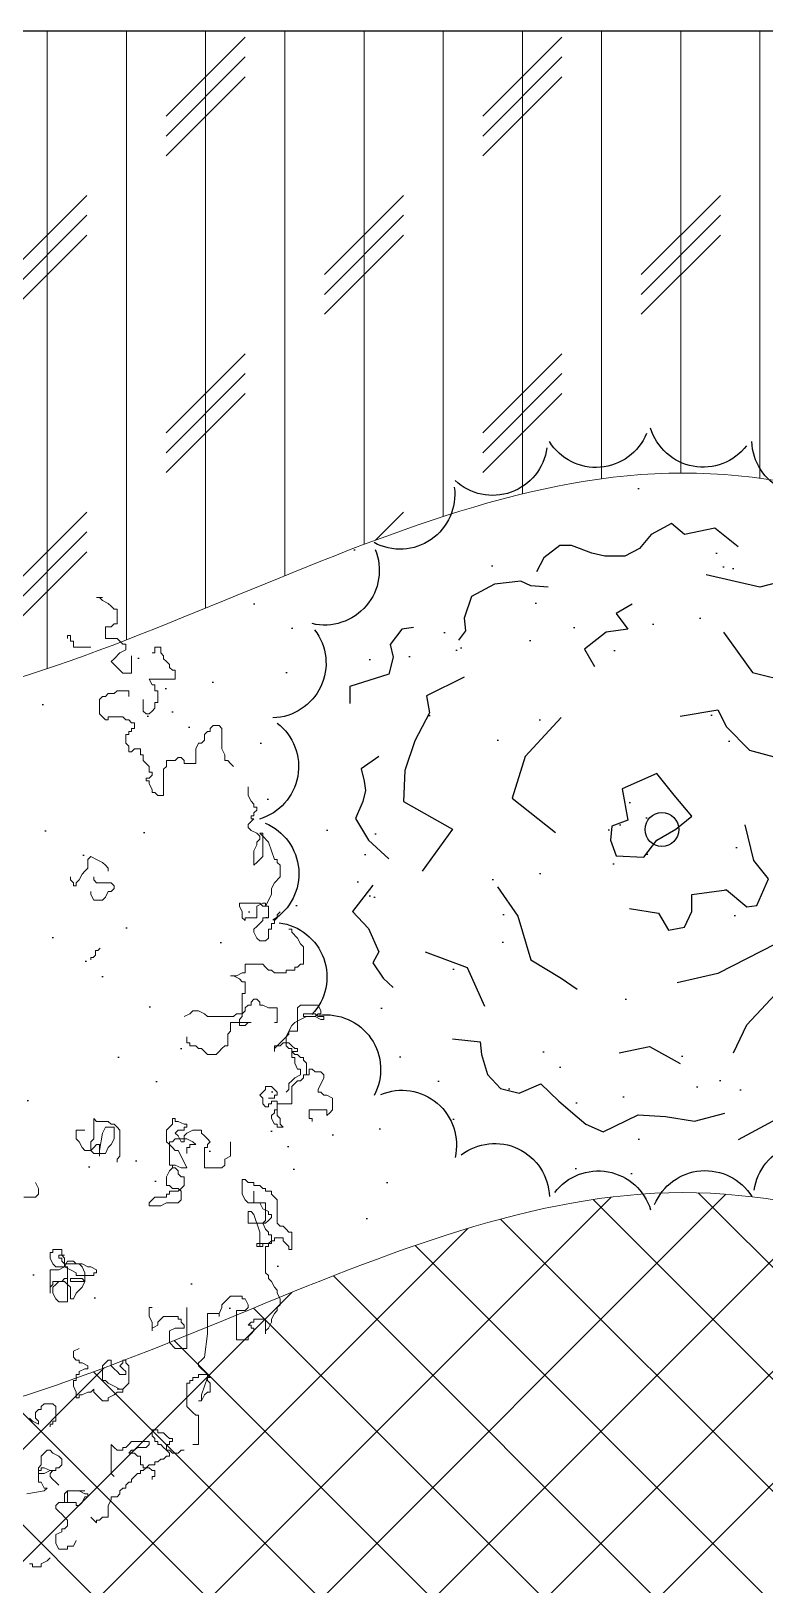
# Model space of a CAD drawing. Extents: x -95 to 325, y -1215 to -918.
# Drawn here: x 48.44 to 69.04, y -1090.25 to -1046.63 of the extents above; entities that cross this region are included whole.
import ezdxf

# ---------------------------------------------------------------- set-up
doc = ezdxf.new("R2010")
doc.units = 0
doc.layers.get('0').update_dxf_attribs({"linetype": 'CONTINUOUS'})
for name, color, linetype in [('PP-COM', 7, 'CONTINUOUS'), ('尺寸标注', 7, 'CONTINUOUS'), ('福建茶', 76, 'CONTINUOUS'), ('马尼拉草', 80, 'CONTINUOUS')]:
    doc.layers.add(name, color=color, linetype=linetype)

# ---------------------------------------------------------------- blocks, each defined once
blk = doc.blocks.new('tulia')
at = {"color": 3, "lineweight": 0}
for p, q in [((196.65, 274.966), (196.65, 275.026)), ((196.65, 275.026), (196.83, 275.026)), ((196.83, 275.026), (196.83, 274.966)), ((196.471, 274.847), (196.531, 274.906)), ((196.531, 274.906), (196.65, 274.966)), ((196.83, 274.966), (196.889, 274.966)), ((195.934, 274.488), (195.993, 274.608)), ((195.993, 274.608), (196.113, 274.608)), ((196.113, 274.608), (196.113, 274.667)), ((196.113, 274.667), (196.292, 274.667)), ((196.352, 274.369), (196.232, 274.309)), ((196.292, 274.667), (196.352, 274.548)), ((196.352, 274.548), (196.352, 274.369)), ((195.396, 274.011), (195.456, 274.071)), ((195.456, 274.071), (195.516, 274.071)), ((195.516, 274.071), (195.516, 274.13)), ((195.516, 274.13), (195.635, 274.011)), ((196.173, 274.25), (196.113, 274.19)), ((196.113, 274.19), (196.113, 274.071)), ((196.113, 274.071), (196.173, 274.011)), ((196.232, 274.25), (196.173, 274.25)), ((196.232, 274.309), (196.232, 274.25)), ((195.217, 273.653), (195.277, 273.772)), ((195.277, 273.772), (195.277, 274.011)), ((195.277, 274.011), (195.396, 274.011)), ((195.874, 273.772), (195.814, 273.713)), ((195.934, 273.772), (195.874, 273.772)), ((195.934, 273.713), (195.934, 273.772)), ((196.173, 274.011), (196.232, 273.951)), ((196.232, 273.951), (196.292, 273.892)), ((196.292, 273.892), (196.352, 273.832)), ((196.352, 273.772), (196.292, 273.713)), ((196.352, 273.832), (196.352, 273.772)), ((194.919, 273.355), (194.919, 273.414)), ((194.919, 273.414), (194.978, 273.414)), ((194.978, 273.414), (195.038, 273.474)), ((195.038, 273.534), (195.098, 273.593)), ((195.038, 273.474), (195.038, 273.534)), ((195.098, 273.593), (195.217, 273.593)), ((195.217, 273.593), (195.217, 273.653)), ((195.755, 273.593), (195.695, 273.593)), ((195.695, 273.593), (195.695, 273.534)), ((195.695, 273.534), (195.755, 273.534)), ((195.814, 273.713), (195.755, 273.593)), ((195.755, 273.534), (195.874, 273.474)), ((196.113, 273.474), (195.755, 273.474)), ((195.874, 273.474), (196.113, 273.474)), ((196.292, 273.713), (195.934, 273.713)), ((196.113, 273.474), (196.113, 273.713)), ((196.113, 273.713), (196.173, 273.713)), ((196.173, 273.534), (196.113, 273.474)), ((196.173, 273.713), (196.173, 273.534)), ((196.531, 273.414), (196.591, 273.474)), ((196.591, 273.414), (196.531, 273.414)), ((196.591, 273.474), (196.949, 273.534)), ((196.65, 273.295), (196.591, 273.414)), ((194.381, 273.176), (194.321, 273.176)), ((194.321, 273.176), (194.321, 273.056)), ((194.381, 273.235), (194.381, 273.176)), ((194.62, 273.056), (194.62, 273.116)), ((194.62, 273.116), (194.68, 273.116)), ((194.68, 273.116), (194.739, 273.176)), ((194.739, 273.176), (194.799, 273.235)), ((194.799, 273.235), (194.799, 273.295)), ((194.799, 273.295), (194.859, 273.295)), ((194.859, 273.295), (194.919, 273.355)), ((195.217, 273.116), (195.157, 273.176)), ((195.217, 272.519), (195.217, 273.116)), ((196.292, 273.355), (196.352, 273.295)), ((196.352, 273.295), (196.412, 273.235)), ((196.412, 273.235), (196.471, 273.176)), ((196.471, 273.116), (196.412, 273.056)), ((196.471, 273.176), (196.471, 273.116)), ((196.591, 273.116), (196.471, 273.056)), ((196.71, 273.116), (196.591, 273.116)), ((196.71, 273.295), (196.65, 273.295)), ((196.71, 273.056), (196.71, 273.295)), ((196.71, 272.997), (196.71, 273.116)), ((194.023, 272.698), (194.023, 272.758)), ((194.023, 272.758), (194.082, 272.758)), ((194.082, 272.758), (194.142, 272.818)), ((194.142, 272.818), (194.202, 272.818)), ((194.202, 272.818), (194.262, 272.877)), ((194.262, 272.877), (194.321, 272.877)), ((194.321, 273.056), (194.381, 273.056)), ((194.321, 272.877), (194.321, 272.937)), ((194.321, 272.937), (194.441, 272.937)), ((194.381, 273.056), (194.441, 272.997)), ((194.441, 272.937), (194.5, 272.997)), ((194.441, 272.997), (194.56, 272.997)), ((194.5, 272.997), (194.56, 273.056)), ((194.56, 273.056), (194.62, 273.056)), ((194.56, 272.997), (194.56, 272.937)), ((194.56, 272.937), (194.62, 272.937)), ((194.62, 272.937), (194.62, 272.758)), ((194.62, 272.758), (194.68, 272.758)), ((194.68, 272.758), (194.739, 272.698)), ((196.292, 272.997), (196.232, 272.937)), ((196.232, 272.937), (196.232, 272.818)), ((196.232, 272.818), (196.292, 272.758)), ((196.352, 272.997), (196.292, 272.997)), ((196.292, 272.758), (196.412, 272.698)), ((196.412, 273.056), (196.352, 273.056)), ((196.352, 273.056), (196.352, 272.997)), ((196.471, 273.056), (196.412, 273.056)), ((196.412, 273.056), (196.471, 273.056)), ((196.471, 273.056), (196.591, 272.997)), ((196.591, 272.997), (196.65, 272.997)), ((196.591, 272.698), (196.65, 272.758)), ((196.65, 272.997), (196.65, 273.056)), ((196.65, 273.056), (196.71, 273.056)), ((196.65, 272.937), (196.71, 272.997)), ((196.65, 272.758), (196.65, 272.937)), ((193.545, 272.519), (193.425, 272.519)), ((193.425, 272.519), (193.425, 271.922)), ((193.724, 272.638), (193.784, 272.638)), ((193.784, 272.638), (193.844, 272.698)), ((193.844, 272.698), (193.963, 272.698)), ((193.963, 272.698), (194.023, 272.638)), ((194.023, 272.459), (193.963, 272.459)), ((193.963, 272.459), (193.963, 272.4)), ((194.082, 272.638), (194.023, 272.698)), ((194.023, 272.638), (194.082, 272.638)), ((194.082, 272.519), (194.023, 272.519)), ((194.023, 272.519), (194.023, 272.459)), ((194.082, 272.638), (194.082, 272.519)), ((194.142, 272.579), (194.082, 272.638)), ((194.202, 272.519), (194.142, 272.579)), ((194.262, 272.519), (194.202, 272.519)), ((194.262, 272.459), (194.262, 272.519)), ((194.321, 272.459), (194.262, 272.459)), ((194.321, 272.4), (194.321, 272.459)), ((194.5, 272.579), (194.441, 272.519)), ((194.441, 272.519), (194.441, 272.459)), ((194.441, 272.459), (194.799, 272.459)), ((194.68, 272.579), (194.5, 272.579)), ((194.739, 272.638), (194.68, 272.579)), ((194.739, 272.698), (194.859, 272.698)), ((194.799, 272.638), (194.739, 272.638)), ((194.859, 272.698), (194.799, 272.638)), ((194.799, 272.459), (194.859, 272.519)), ((194.859, 272.519), (194.919, 272.579)), ((194.919, 272.579), (194.978, 272.579)), ((194.978, 272.579), (194.978, 272.638)), ((194.978, 272.638), (195.098, 272.638)), ((195.098, 272.638), (195.157, 272.579)), ((195.157, 272.579), (195.217, 272.519)), ((196.412, 272.698), (196.471, 272.638)), ((196.471, 272.638), (196.531, 272.638)), ((196.531, 272.638), (196.591, 272.698)), ((193.963, 272.4), (194.023, 272.4)), ((194.023, 272.4), (194.082, 272.34)), ((194.082, 272.34), (194.142, 272.28)), ((194.142, 272.28), (194.262, 272.28)), ((194.262, 272.28), (194.262, 272.221)), ((194.262, 272.221), (194.381, 272.221)), ((194.381, 272.34), (194.321, 272.4)), ((194.381, 272.221), (194.381, 272.34)), ((196.471, 272.161), (196.471, 272.101)), ((193.425, 271.922), (193.485, 271.922)), ((193.485, 271.922), (193.545, 271.863)), ((193.545, 271.863), (193.605, 271.803)), ((193.605, 271.803), (193.664, 271.743)), ((196.412, 272.042), (196.352, 272.042)), ((196.352, 272.042), (196.352, 271.743)), ((196.471, 272.101), (196.412, 272.101)), ((196.412, 272.101), (196.412, 272.042)), ((196.65, 271.743), (196.65, 271.803)), ((196.65, 271.803), (196.71, 271.803)), ((196.71, 272.042), (196.71, 272.101)), ((196.71, 272.101), (196.83, 272.042)), ((196.77, 271.982), (196.71, 272.042)), ((196.71, 271.803), (196.77, 271.863)), ((196.77, 271.863), (196.77, 271.982)), ((196.83, 272.042), (196.889, 271.982)), ((193.246, 271.147), (193.366, 271.505)), ((193.306, 271.505), (193.246, 271.445)), ((193.366, 271.624), (193.306, 271.505)), ((193.366, 271.505), (193.366, 271.624)), ((193.366, 271.624), (193.425, 271.624)), ((193.425, 271.624), (193.366, 271.624)), ((193.664, 271.743), (193.664, 271.266)), ((195.098, 271.445), (195.157, 271.505)), ((195.157, 271.505), (195.277, 271.564)), ((195.277, 271.564), (195.277, 271.624)), ((195.277, 271.624), (195.396, 271.624)), ((195.396, 271.624), (195.456, 271.564)), ((195.456, 271.564), (195.575, 271.445)), ((195.695, 271.445), (195.814, 271.505)), ((195.814, 271.505), (195.874, 271.505)), ((195.874, 271.505), (195.874, 271.564)), ((195.874, 271.564), (195.934, 271.564)), ((195.934, 271.564), (195.934, 271.445)), ((196.352, 271.743), (196.412, 271.684)), ((196.412, 271.684), (196.591, 271.684)), ((196.591, 271.684), (196.65, 271.743)), ((193.246, 271.445), (193.187, 271.445)), ((193.187, 271.445), (193.187, 271.266)), ((193.187, 271.266), (193.246, 271.206)), ((193.246, 271.206), (193.246, 271.087)), ((193.605, 271.206), (193.545, 271.206)), ((193.545, 271.206), (193.545, 271.147)), ((193.664, 271.266), (193.605, 271.266)), ((193.605, 271.266), (193.605, 271.206)), ((194.919, 271.326), (194.859, 271.266)), ((194.859, 271.266), (194.859, 270.908)), ((194.978, 271.385), (194.919, 271.326)), ((194.978, 271.385), (194.978, 271.445)), ((194.978, 271.445), (195.098, 271.445)), ((195.098, 271.385), (194.978, 271.385)), ((195.038, 271.385), (194.978, 271.385)), ((195.157, 271.326), (195.038, 271.385)), ((195.277, 271.266), (195.157, 271.326)), ((195.337, 271.206), (195.277, 271.266)), ((195.396, 271.206), (195.337, 271.206)), ((195.396, 270.908), (195.396, 271.206)), ((195.575, 271.445), (195.575, 271.385)), ((195.575, 271.385), (195.635, 271.445)), ((195.635, 271.445), (195.695, 271.445)), ((195.934, 271.445), (195.993, 271.326)), ((195.993, 271.206), (195.934, 271.206)), ((195.934, 271.206), (195.934, 271.087)), ((195.993, 271.326), (195.993, 271.206)), ((193.246, 271.087), (193.187, 271.147)), ((193.187, 271.147), (193.246, 271.147)), ((193.425, 271.087), (193.246, 271.087)), ((193.246, 271.087), (193.306, 271.027)), ((193.306, 271.027), (193.366, 270.968)), ((193.366, 270.968), (193.425, 270.908)), ((193.425, 270.848), (193.366, 270.789)), ((193.545, 271.147), (193.425, 271.147)), ((193.425, 271.147), (193.425, 271.087)), ((193.425, 270.908), (193.425, 270.848)), ((194.859, 270.908), (194.919, 270.848)), ((194.919, 271.027), (194.919, 271.087)), ((194.919, 271.087), (195.038, 271.087)), ((194.978, 270.968), (194.919, 271.027)), ((194.919, 270.848), (194.919, 270.789)), ((195.038, 270.908), (194.978, 270.968)), ((194.978, 270.848), (195.038, 270.908)), ((194.978, 270.789), (194.978, 270.848)), ((195.038, 271.087), (195.098, 271.027)), ((195.098, 271.027), (195.157, 270.968)), ((195.157, 270.968), (195.217, 270.908)), ((195.217, 270.908), (195.217, 270.789)), ((195.277, 270.789), (195.337, 270.848)), ((195.337, 270.848), (195.396, 270.908)), ((195.755, 270.968), (195.695, 270.968)), ((195.695, 270.968), (195.695, 270.908)), ((195.695, 270.908), (195.814, 270.848)), ((195.874, 271.027), (195.755, 270.968)), ((195.814, 270.848), (195.874, 270.848)), ((195.934, 271.087), (195.874, 271.087)), ((195.874, 271.087), (195.874, 271.027)), ((195.874, 270.848), (195.874, 270.789)), ((193.306, 270.729), (193.246, 270.251)), ((193.366, 270.789), (193.306, 270.729)), ((193.664, 269.714), (193.664, 270.55)), ((193.664, 270.55), (193.903, 270.55)), ((193.903, 270.55), (194.023, 270.43)), ((194.919, 270.789), (194.978, 270.789)), ((195.217, 270.789), (195.277, 270.789)), ((195.874, 270.789), (195.934, 270.789)), ((195.993, 270.609), (195.874, 270.55)), ((195.934, 270.789), (195.993, 270.729)), ((195.993, 270.729), (195.993, 270.609)), ((192.052, 269.953), (192.052, 270.251)), ((192.052, 270.251), (192.052, 270.192)), ((192.35, 270.251), (192.291, 270.192)), ((192.41, 270.311), (192.35, 270.251)), ((192.41, 270.371), (192.41, 270.311)), ((192.649, 270.371), (192.41, 270.371)), ((192.649, 269.774), (192.649, 270.371)), ((193.246, 270.251), (193.246, 269.834)), ((194.023, 270.43), (194.023, 270.192)), ((191.932, 269.953), (191.873, 269.834)), ((191.992, 270.132), (191.932, 270.013)), ((191.932, 270.013), (191.932, 269.953)), ((192.052, 270.192), (191.992, 270.132)), ((192.291, 269.953), (192.052, 269.953)), ((192.291, 270.192), (192.291, 270.132)), ((192.291, 270.132), (192.35, 270.132)), ((192.35, 270.013), (192.291, 270.013)), ((192.291, 270.013), (192.291, 269.953)), ((192.35, 270.132), (192.35, 270.072)), ((192.35, 270.072), (192.41, 270.072)), ((192.41, 270.072), (192.35, 270.013)), ((193.007, 269.834), (193.007, 269.893)), ((193.007, 269.893), (193.007, 269.834)), ((193.903, 270.132), (193.724, 270.132)), ((193.724, 270.132), (193.724, 270.072)), ((193.724, 270.072), (193.784, 270.013)), ((193.784, 270.013), (193.784, 269.953)), ((193.784, 269.953), (193.844, 269.953)), ((193.844, 269.953), (193.844, 269.893)), ((193.844, 269.893), (194.142, 269.893)), ((194.023, 270.192), (193.903, 270.132)), ((194.142, 269.893), (194.202, 269.953)), ((194.202, 269.953), (194.262, 270.013)), ((194.262, 270.072), (194.381, 270.132)), ((194.262, 270.013), (194.262, 270.072)), ((194.381, 270.132), (194.381, 270.192)), ((194.381, 270.192), (194.381, 270.013)), ((194.381, 270.013), (194.441, 269.893)), ((194.441, 269.893), (194.441, 269.714)), ((191.813, 269.714), (191.753, 269.655)), ((191.753, 269.655), (191.753, 269.535)), ((191.873, 269.834), (191.813, 269.774)), ((191.813, 269.774), (191.813, 269.714)), ((192.41, 269.714), (192.47, 269.774)), ((192.41, 269.655), (192.41, 269.714)), ((192.47, 269.535), (192.41, 269.655)), ((192.47, 269.774), (192.649, 269.774)), ((192.888, 269.595), (192.828, 269.535)), ((192.948, 269.655), (192.888, 269.595)), ((193.007, 269.834), (192.948, 269.714)), ((192.948, 269.714), (192.948, 269.655)), ((193.246, 269.834), (193.007, 269.834)), ((194.441, 269.714), (194.381, 269.714)), ((196.113, 269.118), (196.113, 269.595)), ((196.113, 269.595), (196.292, 269.595)), ((196.292, 269.595), (196.352, 269.535)), ((191.753, 269.535), (191.813, 269.416)), ((191.813, 269.416), (191.813, 269.356)), ((191.813, 269.356), (191.873, 269.297)), ((191.873, 269.297), (191.932, 269.177)), ((192.53, 269.535), (192.47, 269.535)), ((192.53, 269.476), (192.53, 269.535)), ((192.769, 269.476), (192.53, 269.476)), ((192.828, 269.535), (192.769, 269.476)), ((195.814, 269.297), (195.755, 269.177)), ((195.934, 269.416), (195.814, 269.297)), ((195.993, 269.535), (195.934, 269.416)), ((196.053, 269.535), (195.993, 269.535)), ((196.053, 269.297), (196.053, 269.535)), ((196.113, 269.237), (196.053, 269.297)), ((196.352, 269.535), (196.412, 269.416)), ((196.412, 269.297), (196.352, 269.237)), ((196.412, 269.416), (196.412, 269.297)), ((196.471, 269.297), (196.412, 269.237)), ((196.471, 268.939), (196.471, 269.416)), ((196.471, 269.416), (196.471, 269.297)), ((191.932, 269.177), (191.992, 269.118)), ((191.992, 269.118), (191.992, 269.058)), ((191.992, 269.058), (192.052, 268.998)), ((192.052, 268.998), (192.052, 268.461)), ((195.575, 268.998), (195.516, 268.998)), ((195.516, 268.998), (195.516, 268.939)), ((195.516, 268.939), (195.635, 268.879)), ((195.934, 269.058), (195.575, 269.058)), ((195.575, 269.058), (195.575, 268.998)), ((195.755, 269.177), (196.053, 269.177)), ((195.814, 269.118), (195.755, 269.177)), ((195.755, 269.177), (195.755, 268.998)), ((195.755, 268.998), (195.814, 268.879)), ((196.053, 269.118), (195.814, 269.118)), ((195.934, 268.998), (195.934, 269.058)), ((196.053, 268.939), (195.934, 268.998)), ((196.053, 269.177), (196.053, 269.118)), ((196.173, 268.879), (196.053, 268.939)), ((196.173, 269.177), (196.113, 269.237)), ((196.173, 269.118), (196.113, 269.118)), ((196.113, 269.118), (196.113, 268.879)), ((196.232, 269.177), (196.173, 269.118)), ((196.412, 269.177), (196.173, 269.177)), ((196.173, 268.879), (196.292, 268.939)), ((196.292, 269.177), (196.232, 269.177)), ((196.352, 269.237), (196.292, 269.177)), ((196.292, 268.939), (196.471, 268.939)), ((196.412, 269.237), (196.412, 269.177)), ((195.635, 268.879), (195.695, 268.879)), ((195.695, 268.879), (195.814, 268.819)), ((195.814, 268.879), (195.874, 268.819)), ((195.814, 268.819), (195.934, 268.819)), ((195.874, 268.819), (196.173, 268.819)), ((195.934, 268.819), (195.993, 268.759)), ((195.993, 268.759), (196.113, 268.759)), ((196.113, 268.879), (196.173, 268.879)), ((196.113, 268.759), (196.173, 268.879)), ((196.173, 268.879), (196.352, 268.879)), ((196.173, 268.7), (196.173, 268.879)), ((196.173, 268.819), (196.232, 268.759)), ((196.232, 268.64), (196.173, 268.7)), ((196.292, 268.64), (196.173, 268.64)), ((196.232, 268.759), (196.232, 268.7)), ((196.232, 268.7), (196.292, 268.7)), ((196.232, 268.521), (196.232, 268.64)), ((196.292, 268.7), (196.292, 268.64)), ((196.352, 268.879), (196.412, 268.819)), ((196.412, 268.819), (196.471, 268.7)), ((196.471, 268.7), (196.471, 268.58)), ((191.574, 268.521), (191.514, 268.521)), ((191.514, 268.521), (191.514, 268.163)), ((191.574, 268.461), (191.574, 268.521)), ((191.694, 268.342), (191.574, 268.461)), ((191.694, 268.282), (191.694, 268.342)), ((191.932, 268.342), (191.873, 268.342)), ((191.873, 268.342), (191.873, 268.282)), ((191.992, 268.401), (191.932, 268.342)), ((192.231, 268.401), (191.932, 268.401)), ((191.932, 268.401), (191.932, 268.222)), ((192.052, 268.461), (191.992, 268.461)), ((191.992, 268.461), (191.992, 268.401)), ((192.171, 268.461), (192.112, 268.461)), ((192.112, 268.461), (192.112, 268.401)), ((192.112, 268.401), (192.112, 268.461)), ((192.112, 268.461), (192.231, 268.461)), ((192.171, 268.163), (192.171, 268.461)), ((192.231, 268.461), (192.231, 268.401)), ((196.412, 268.521), (196.232, 268.521)), ((196.471, 268.58), (196.412, 268.58)), ((196.412, 268.58), (196.412, 268.521)), ((191.514, 268.163), (191.574, 268.163)), ((191.574, 268.163), (191.634, 268.103)), ((191.634, 268.103), (191.694, 268.043)), ((191.873, 268.282), (191.694, 268.282)), ((191.694, 268.043), (191.753, 268.043)), ((191.753, 268.043), (191.813, 267.984)), ((191.813, 267.984), (191.813, 267.506)), ((191.932, 268.222), (191.992, 268.222)), ((191.992, 268.222), (191.992, 268.163)), ((191.992, 268.163), (192.052, 268.103)), ((192.052, 267.984), (191.992, 267.924)), ((192.052, 268.103), (192.112, 267.984)), ((192.052, 267.924), (192.112, 267.984)), ((192.112, 267.984), (192.052, 267.984)), ((192.112, 267.984), (192.41, 267.984)), ((192.291, 267.805), (192.171, 268.163)), ((192.41, 267.984), (192.41, 267.745)), ((191.992, 267.924), (191.932, 267.864)), ((191.932, 267.864), (191.932, 267.805)), ((191.932, 267.805), (191.992, 267.805)), ((191.992, 267.805), (191.992, 267.745)), ((191.992, 267.745), (192.112, 267.685)), ((192.052, 267.566), (192.052, 267.924)), ((192.112, 267.685), (192.171, 267.566)), ((192.35, 267.745), (192.291, 267.805)), ((192.41, 267.745), (192.35, 267.745)), ((191.813, 267.506), (191.873, 267.447)), ((191.873, 267.447), (191.932, 267.387)), ((191.932, 267.387), (191.932, 267.327)), ((192.41, 267.566), (192.052, 267.566)), ((192.171, 267.566), (192.291, 267.566)), ((192.291, 267.566), (192.291, 267.327)), ((192.47, 267.506), (192.41, 267.566)), ((192.53, 267.387), (192.47, 267.506)), ((192.53, 267.089), (192.53, 267.387)), ((193.784, 267.506), (193.844, 267.566)), ((193.784, 267.327), (193.784, 267.506)), ((193.844, 267.566), (194.082, 267.566)), ((194.082, 267.387), (194.023, 267.387)), ((194.023, 267.387), (194.023, 267.327)), ((194.082, 267.566), (194.202, 267.626)), ((194.321, 267.447), (194.082, 267.447)), ((194.082, 267.447), (194.082, 267.387)), ((194.202, 267.626), (194.441, 267.626)), ((194.381, 267.506), (194.321, 267.447)), ((194.441, 267.566), (194.381, 267.506)), ((194.441, 267.626), (194.441, 267.566)), ((196.71, 267.387), (196.77, 267.447)), ((196.71, 267.268), (196.71, 267.387)), ((196.77, 267.447), (197.009, 267.447)), ((191.932, 267.327), (192.052, 267.327)), ((192.052, 267.327), (192.052, 267.268)), ((192.052, 267.268), (192.112, 267.268)), ((192.112, 267.268), (192.171, 267.208)), ((192.171, 267.208), (192.291, 267.208)), ((192.291, 267.208), (192.291, 267.148)), ((192.291, 267.148), (192.41, 267.148)), ((192.41, 267.148), (192.47, 267.089)), ((192.47, 267.089), (192.53, 267.089)), ((193.784, 267.268), (193.724, 267.208)), ((193.724, 267.208), (193.724, 267.029)), ((193.724, 267.029), (193.784, 267.029)), ((193.844, 267.268), (193.784, 267.327)), ((193.844, 267.327), (193.784, 267.268)), ((193.784, 267.029), (193.844, 266.969)), ((194.023, 267.327), (193.844, 267.327)), ((193.963, 267.268), (193.844, 267.268)), ((194.023, 267.208), (193.963, 267.268)), ((194.082, 267.208), (194.023, 267.208)), ((194.023, 266.91), (194.082, 267.029)), ((194.082, 267.029), (194.082, 267.208)), ((196.77, 267.148), (196.71, 267.268)), ((192.888, 266.79), (192.948, 266.85)), ((192.888, 266.671), (192.888, 266.79)), ((192.948, 266.85), (193.306, 266.85)), ((193.306, 266.85), (193.306, 266.432)), ((193.784, 266.611), (193.664, 266.85)), ((193.664, 266.85), (193.784, 266.85)), ((193.784, 266.85), (193.903, 266.79)), ((193.844, 266.969), (193.844, 266.91)), ((193.844, 266.91), (193.903, 266.85)), ((193.903, 266.85), (193.963, 266.85)), ((193.903, 266.79), (193.963, 266.79)), ((193.963, 266.85), (194.023, 266.91)), ((193.963, 266.79), (193.963, 266.85)), ((193.963, 266.85), (193.963, 266.79)), ((193.963, 266.79), (194.023, 266.79)), ((194.023, 266.79), (194.023, 266.313)), ((195.098, 266.73), (195.098, 266.671)), ((192.769, 266.611), (192.888, 266.671)), ((192.769, 266.313), (192.769, 266.611)), ((193.306, 266.432), (193.246, 266.432)), ((193.246, 266.432), (193.246, 266.372)), ((193.605, 266.372), (193.605, 266.432)), ((193.605, 266.432), (193.664, 266.432)), ((193.664, 266.432), (193.664, 266.551)), ((193.844, 266.492), (193.784, 266.611)), ((193.903, 266.492), (193.844, 266.492)), ((193.963, 266.432), (193.903, 266.492)), ((194.023, 266.372), (193.963, 266.432)), ((195.098, 266.671), (195.038, 266.611)), ((195.038, 266.611), (195.038, 266.074)), ((195.277, 266.432), (195.217, 266.372)), ((195.337, 266.551), (195.277, 266.432)), ((195.575, 266.551), (195.337, 266.551)), ((195.396, 266.134), (195.456, 266.492)), ((195.456, 266.492), (195.456, 266.611)), ((195.456, 266.611), (195.456, 266.372)), ((195.516, 266.372), (195.575, 266.432)), ((195.635, 266.492), (195.575, 266.551)), ((195.575, 266.432), (195.635, 266.492)), ((195.635, 266.313), (195.635, 266.492)), ((195.635, 266.492), (195.755, 266.492)), ((195.755, 266.492), (195.814, 266.432)), ((195.814, 266.432), (195.874, 266.313)), ((193.246, 266.372), (193.187, 266.313)), ((193.187, 266.313), (193.246, 266.253)), ((193.246, 266.253), (193.306, 266.193)), ((193.306, 266.193), (193.366, 266.134)), ((193.366, 266.134), (193.366, 266.074)), ((193.366, 266.074), (193.545, 266.074)), ((193.485, 266.372), (193.605, 266.372)), ((193.545, 266.313), (193.485, 266.372)), ((193.664, 266.253), (193.545, 266.313)), ((193.545, 266.074), (193.664, 266.134)), ((193.903, 266.253), (193.664, 266.253)), ((193.664, 266.134), (193.724, 266.193)), ((193.724, 266.193), (193.724, 266.313)), ((193.724, 266.313), (193.784, 266.313)), ((193.784, 266.313), (193.724, 266.313)), ((193.724, 266.313), (193.784, 266.313)), ((193.844, 266.074), (193.724, 266.074)), ((193.724, 266.074), (193.724, 266.014)), ((193.784, 266.313), (193.844, 266.193)), ((193.844, 266.193), (193.903, 266.134)), ((193.903, 266.134), (193.844, 266.074)), ((193.963, 266.313), (193.903, 266.253)), ((194.023, 266.313), (193.963, 266.313)), ((194.082, 266.313), (194.023, 266.372)), ((194.023, 266.014), (194.082, 266.074)), ((194.082, 266.074), (194.082, 266.313)), ((195.038, 266.074), (195.098, 266.014)), ((195.217, 266.372), (195.157, 266.253)), ((195.157, 266.253), (195.157, 266.014)), ((195.337, 266.014), (195.396, 266.134)), ((195.456, 266.372), (195.516, 266.372)), ((195.575, 266.253), (195.635, 266.313)), ((195.575, 265.835), (195.575, 266.253)), ((195.934, 266.074), (195.755, 266.074)), ((195.874, 266.313), (195.934, 266.253)), ((195.934, 266.253), (195.934, 266.074)), ((190.798, 265.776), (190.738, 265.716)), ((190.798, 265.656), (190.798, 265.776)), ((191.096, 265.895), (191.096, 265.835)), ((191.096, 265.835), (191.156, 265.835)), ((191.156, 265.835), (191.156, 265.656)), ((191.753, 265.955), (191.694, 266.014)), ((191.694, 266.014), (191.813, 266.014)), ((191.753, 265.835), (191.753, 265.955)), ((191.813, 265.776), (191.753, 265.835)), ((191.813, 266.014), (191.813, 265.955)), ((191.813, 265.955), (191.873, 265.955)), ((191.813, 265.537), (191.813, 265.776)), ((191.873, 265.955), (191.932, 265.835)), ((191.932, 265.776), (191.873, 265.716)), ((191.932, 265.835), (191.932, 265.776)), ((193.724, 266.014), (193.664, 266.014)), ((193.664, 266.014), (193.664, 265.955)), ((193.664, 265.955), (193.724, 265.955)), ((193.724, 265.955), (193.844, 265.895)), ((193.844, 265.895), (193.903, 265.895)), ((193.903, 265.895), (193.903, 265.835)), ((193.903, 265.835), (193.963, 265.835)), ((193.963, 265.955), (194.023, 266.014)), ((193.963, 265.835), (193.963, 265.955)), ((195.098, 266.014), (195.157, 265.955)), ((195.157, 266.014), (195.337, 266.014)), ((195.157, 265.955), (195.217, 265.955)), ((195.217, 265.955), (195.277, 265.895)), ((195.277, 265.895), (195.516, 265.895)), ((195.516, 265.895), (195.575, 265.835)), ((190.738, 265.716), (190.678, 265.656)), ((190.678, 265.656), (190.678, 265.418)), ((191.156, 265.656), (190.798, 265.656)), ((191.514, 265.179), (191.514, 265.537)), ((191.514, 265.537), (191.813, 265.537)), ((191.873, 265.656), (191.813, 265.656)), ((191.813, 265.656), (191.813, 265.477)), ((191.813, 265.477), (191.932, 265.477)), ((191.873, 265.716), (191.873, 265.656)), ((191.932, 265.477), (191.932, 265.537)), ((191.932, 265.537), (191.992, 265.537)), ((191.992, 265.537), (191.992, 265.597)), ((191.992, 265.597), (192.052, 265.597)), ((192.052, 265.597), (192.112, 265.537)), ((192.112, 265.537), (192.112, 265.418)), ((190.678, 265.418), (190.798, 265.358)), ((190.798, 265.358), (190.857, 265.358)), ((190.857, 265.358), (190.917, 265.298)), ((190.977, 265.239), (190.857, 265)), ((190.917, 265.298), (190.977, 265.298)), ((190.977, 265.298), (190.977, 265.239)), ((191.395, 265.06), (191.514, 265.179)), ((191.514, 265.06), (191.574, 265.119)), ((191.574, 265.239), (191.634, 265.298)), ((191.574, 265.119), (191.574, 265.239)), ((191.813, 265.298), (191.813, 265.358)), ((191.813, 265.358), (191.873, 265.358)), ((191.873, 265.239), (191.813, 265.298)), ((191.873, 265.358), (191.873, 265.418)), ((191.873, 265.418), (191.992, 265.418)), ((191.932, 265.179), (191.873, 265.239)), ((192.052, 265.179), (191.932, 265.179)), ((192.112, 265.298), (192.052, 265.239)), ((192.052, 265.239), (192.052, 265.179)), ((192.112, 265.418), (192.171, 265.358)), ((192.171, 265.358), (192.112, 265.298)), ((190.857, 265), (190.857, 264.94)), ((190.857, 264.94), (190.917, 264.881)), ((190.917, 264.881), (191.037, 264.881)), ((191.037, 264.881), (191.096, 264.821)), ((191.096, 264.821), (191.156, 264.821)), ((191.156, 264.821), (191.156, 264.94)), ((191.156, 264.94), (191.275, 264.94)), ((191.275, 264.94), (191.216, 264.94)), ((191.216, 264.94), (191.216, 264.701)), ((191.275, 265), (191.335, 265.06)), ((191.275, 264.94), (191.275, 265)), ((191.275, 265), (191.275, 264.94)), ((191.335, 265.06), (191.395, 265.06)), ((191.335, 264.94), (191.455, 265)), ((191.335, 264.821), (191.335, 264.94)), ((191.395, 264.821), (191.335, 264.821)), ((191.455, 264.701), (191.395, 264.821)), ((191.455, 265), (191.514, 265.06)), ((191.216, 264.701), (191.275, 264.642)), ((191.275, 264.642), (191.275, 264.582)), ((191.275, 264.582), (191.335, 264.582)), ((191.335, 264.582), (191.395, 264.522)), ((191.395, 264.522), (191.455, 264.522)), ((191.455, 264.582), (191.455, 264.701)), ((191.514, 264.582), (191.455, 264.582)), ((191.455, 264.522), (191.514, 264.463)), ((191.514, 264.403), (191.514, 264.582)), ((193.007, 264.463), (193.067, 264.522)), ((193.067, 264.522), (193.246, 264.522)), ((193.246, 264.522), (193.306, 264.463)), ((191.514, 264.463), (191.395, 264.463)), ((191.395, 264.463), (191.395, 264.403)), ((191.395, 264.403), (191.455, 264.403)), ((191.455, 264.403), (191.514, 264.343)), ((191.574, 264.403), (191.514, 264.403)), ((191.514, 264.343), (191.574, 264.284)), ((191.634, 264.343), (191.574, 264.403)), ((191.574, 264.284), (191.694, 264.284)), ((191.634, 264.164), (191.574, 264.105)), ((191.574, 264.045), (191.634, 264.164)), ((191.634, 264.284), (191.634, 264.343)), ((191.634, 264.164), (191.634, 264.284)), ((191.634, 264.284), (191.694, 264.284)), ((191.694, 264.284), (191.634, 264.284)), ((191.694, 264.224), (191.634, 264.164)), ((191.694, 264.284), (191.753, 264.343)), ((191.753, 264.284), (191.694, 264.224)), ((191.753, 264.343), (191.873, 264.343)), ((191.813, 264.343), (191.753, 264.284)), ((191.873, 264.403), (191.813, 264.343)), ((191.873, 264.343), (191.873, 264.463)), ((191.873, 264.463), (191.873, 264.403)), ((192.828, 264.105), (192.828, 264.343)), ((192.828, 264.343), (192.888, 264.343)), ((192.888, 264.343), (192.948, 264.403)), ((192.948, 264.403), (193.007, 264.463)), ((193.306, 264.463), (193.366, 264.403)), ((193.366, 264.403), (193.425, 264.403)), ((193.425, 264.403), (193.485, 264.343)), ((193.485, 264.343), (193.605, 264.343)), ((193.605, 264.343), (193.605, 264.284)), ((193.605, 264.284), (193.664, 264.284)), ((193.664, 264.284), (193.664, 264.164)), ((191.335, 263.806), (191.455, 263.866)), ((191.574, 264.045), (191.395, 264.045)), ((191.395, 264.045), (191.395, 263.568)), ((191.455, 263.866), (191.514, 263.926)), ((191.514, 263.926), (191.574, 264.045)), ((191.574, 264.105), (191.574, 264.045)), ((191.873, 263.866), (191.813, 263.866)), ((191.813, 263.866), (191.813, 263.568)), ((192.41, 263.866), (192.35, 263.866)), ((192.35, 263.866), (192.769, 263.866)), ((192.47, 263.926), (192.41, 263.866)), ((192.589, 263.926), (192.47, 263.926)), ((192.589, 263.806), (192.589, 263.926)), ((192.769, 264.045), (192.828, 264.105)), ((192.769, 263.866), (192.769, 264.045)), ((190.857, 263.747), (190.857, 263.806)), ((190.857, 263.806), (190.917, 263.806)), ((190.977, 263.747), (190.857, 263.747)), ((190.917, 263.806), (191.037, 263.747)), ((190.917, 263.627), (190.917, 263.687)), ((190.917, 263.687), (190.977, 263.687)), ((190.977, 263.508), (190.917, 263.627)), ((190.977, 263.687), (191.037, 263.747)), ((191.037, 263.687), (190.977, 263.747)), ((191.037, 263.747), (191.275, 263.747)), ((191.037, 263.747), (191.216, 263.747)), ((191.275, 263.687), (191.037, 263.687)), ((191.216, 263.747), (191.335, 263.806)), ((191.275, 263.747), (191.275, 263.687)), ((191.395, 263.568), (191.335, 263.508)), ((191.813, 263.568), (191.992, 263.568)), ((191.992, 263.568), (192.112, 263.508)), ((192.41, 263.508), (192.47, 263.568)), ((192.47, 263.627), (192.53, 263.687)), ((192.47, 263.568), (192.47, 263.627)), ((192.53, 263.747), (192.589, 263.806)), ((192.53, 263.687), (192.53, 263.747)), ((192.649, 263.687), (192.53, 263.687)), ((192.53, 263.687), (192.53, 263.269)), ((192.709, 263.747), (192.649, 263.687)), ((193.246, 263.747), (192.709, 263.747)), ((193.306, 263.687), (193.246, 263.747)), ((193.425, 263.627), (193.306, 263.687)), ((193.545, 263.627), (193.425, 263.627)), ((193.605, 263.687), (193.545, 263.627)), ((193.724, 263.747), (193.605, 263.687)), ((191.335, 263.508), (190.977, 263.508)), ((192.112, 263.508), (192.171, 263.508)), ((192.171, 263.508), (192.171, 263.448)), ((192.171, 263.448), (192.231, 263.389)), ((192.231, 263.389), (192.291, 263.389)), ((192.291, 263.389), (192.35, 263.448)), ((192.35, 263.448), (192.35, 263.508)), ((192.35, 263.508), (192.41, 263.508)), ((192.53, 263.269), (192.47, 263.269)), ((192.47, 263.269), (192.47, 263.031)), ((192.47, 263.031), (192.53, 263.031)), ((192.53, 263.031), (192.589, 262.971)), ((192.649, 262.911), (192.53, 262.851)), ((192.589, 262.971), (192.709, 262.911)), ((192.769, 262.911), (192.649, 262.911)), ((192.709, 262.911), (192.769, 262.911)), ((191.335, 262.672), (191.275, 262.672)), ((191.275, 262.672), (191.275, 262.314)), ((191.395, 262.732), (191.335, 262.672)), ((191.455, 262.732), (191.395, 262.732)), ((191.634, 262.792), (191.455, 262.792)), ((191.455, 262.792), (191.455, 262.732)), ((191.873, 262.851), (191.634, 262.851)), ((191.634, 262.851), (191.634, 262.792)), ((191.932, 262.792), (191.873, 262.851)), ((191.992, 262.792), (191.932, 262.792)), ((192.052, 262.732), (191.992, 262.792)), ((192.112, 262.672), (192.052, 262.732)), ((192.47, 262.672), (192.112, 262.672)), ((192.53, 262.851), (192.47, 262.851)), ((192.47, 262.851), (192.47, 262.672)), ((195.635, 262.536), (195.635, 262.584)), ((191.275, 262.314), (191.335, 262.255)), ((191.335, 262.255), (191.395, 262.135)), ((195.444, 262.345), (195.492, 262.393)), ((195.492, 262.393), (195.54, 262.393)), ((195.54, 262.489), (195.588, 262.536)), ((195.54, 262.393), (195.54, 262.489)), ((195.588, 262.536), (195.635, 262.536)), ((191.395, 262.135), (191.514, 262.016)), ((191.514, 262.016), (191.514, 261.956)), ((191.514, 261.956), (191.574, 261.956)), ((191.932, 261.837), (191.932, 261.956)), ((191.932, 261.956), (191.992, 261.956)), ((191.992, 262.135), (192.052, 262.195)), ((191.992, 261.956), (191.992, 262.135)), ((192.052, 262.195), (192.171, 262.195)), ((192.171, 262.195), (192.231, 262.135)), ((192.231, 262.135), (192.291, 262.016)), ((192.291, 261.956), (192.231, 261.897)), ((192.291, 262.016), (192.291, 261.956)), ((191.753, 261.598), (191.813, 261.658)), ((191.813, 261.718), (191.873, 261.777)), ((191.813, 261.658), (191.813, 261.718)), ((191.873, 261.777), (191.873, 261.837)), ((191.873, 261.837), (191.932, 261.837)), ((192.112, 261.718), (191.992, 261.718)), ((191.992, 261.718), (191.992, 261.479)), ((192.171, 261.837), (192.112, 261.777)), ((192.112, 261.777), (192.112, 261.718)), ((192.231, 261.897), (192.171, 261.837)), ((192.231, 261.479), (192.231, 261.718)), ((192.231, 261.718), (192.47, 261.718)), ((192.47, 261.718), (192.47, 261.777)), ((192.47, 261.777), (192.53, 261.718)), ((192.53, 261.718), (192.53, 261.598)), ((192.052, 261.479), (191.932, 261.24)), ((191.992, 261.479), (192.052, 261.479)), ((192.052, 261.479), (192.052, 261.419)), ((192.112, 261.479), (192.052, 261.479)), ((192.052, 261.419), (192.112, 261.419)), ((192.112, 261.419), (192.231, 261.479)), ((192.171, 261.419), (192.112, 261.479)), ((192.589, 261.419), (192.171, 261.419)), ((192.53, 261.598), (192.589, 261.479)), ((192.589, 261.479), (192.589, 261.419)), ((195.337, 261.3), (195.277, 261.181)), ((195.396, 261.36), (195.337, 261.3)), ((195.575, 261.36), (195.396, 261.36)), ((195.635, 261.24), (195.575, 261.36)), ((191.873, 261.002), (191.753, 260.882)), ((191.932, 261.121), (191.873, 261.002)), ((191.932, 261.24), (191.932, 261.121)), ((195.217, 261.181), (195.157, 261.121)), ((195.157, 261.121), (195.157, 261.061)), ((195.157, 261.061), (195.217, 261.002)), ((195.277, 261.181), (195.217, 261.181)), ((195.217, 261.002), (195.516, 261.002)), ((195.516, 261.002), (195.575, 260.942)), ((195.635, 261.181), (195.635, 261.24)), ((195.874, 260.942), (195.934, 261.002)), ((195.934, 261.002), (195.934, 261.061)), ((195.934, 261.061), (195.993, 261.061)), ((195.993, 261.061), (195.993, 261.002)), ((195.993, 261.002), (196.053, 260.942)), ((191.753, 260.882), (191.753, 260.643)), ((195.277, 260.763), (195.277, 260.703)), ((195.277, 260.703), (195.337, 260.643)), ((195.575, 260.942), (195.575, 260.882)), ((195.695, 260.703), (195.755, 260.763)), ((195.695, 260.524), (195.695, 260.703)), ((195.755, 260.763), (195.814, 260.822)), ((195.814, 260.822), (195.874, 260.942)), ((196.053, 260.942), (196.053, 260.882)), ((191.753, 260.643), (191.813, 260.584)), ((191.813, 260.584), (191.813, 260.524)), ((191.813, 260.524), (191.873, 260.524)), ((191.873, 260.524), (191.992, 260.166)), ((192.112, 260.464), (192.171, 260.524)), ((192.112, 259.987), (192.112, 260.464)), ((192.171, 260.524), (192.231, 260.584)), ((192.231, 260.584), (192.291, 260.643)), ((192.291, 260.345), (192.231, 260.226)), ((192.291, 260.643), (192.291, 260.345)), ((195.337, 260.643), (195.396, 260.584)), ((195.396, 260.584), (195.516, 260.524)), ((195.516, 260.524), (195.635, 260.464)), ((195.635, 260.464), (195.695, 260.524)), ((191.992, 260.166), (192.112, 260.047)), ((192.112, 260.047), (192.171, 259.987)), ((192.231, 260.166), (192.171, 260.106)), ((192.171, 260.106), (192.171, 260.047)), ((192.171, 260.047), (192.231, 259.987)), ((192.231, 260.226), (192.231, 260.166)), ((192.171, 259.987), (192.112, 259.987)), ((192.231, 259.987), (192.35, 259.927)), ((192.35, 259.748), (192.291, 259.689)), ((192.35, 259.927), (192.41, 259.868)), ((192.41, 259.808), (192.35, 259.748)), ((192.41, 259.868), (192.41, 259.808)), ((192.291, 259.569), (192.231, 259.51)), ((192.231, 259.51), (192.231, 259.45)), ((192.231, 259.45), (192.291, 259.45)), ((192.291, 259.689), (192.35, 259.689)), ((192.35, 259.629), (192.291, 259.629)), ((192.291, 259.629), (192.291, 259.569)), ((192.291, 259.45), (192.291, 259.39)), ((192.291, 259.39), (192.35, 259.331)), ((192.35, 259.689), (192.35, 259.629)), ((192.35, 259.331), (192.41, 259.211)), ((192.41, 259.211), (192.41, 259.032)), ((194.142, 258.674), (194.142, 259.211)), ((194.142, 259.211), (194.262, 259.211)), ((194.262, 259.211), (194.321, 259.152)), ((194.321, 259.152), (194.381, 259.152)), ((194.381, 259.152), (194.381, 259.092)), ((194.381, 259.092), (194.441, 258.973)), ((194.441, 258.853), (194.381, 258.793)), ((194.381, 258.793), (194.381, 258.734)), ((194.441, 258.973), (194.441, 258.913)), ((194.441, 258.913), (194.5, 258.913)), ((194.5, 258.853), (194.441, 258.853)), ((194.5, 258.913), (194.5, 258.853)), ((192.709, 258.614), (192.769, 258.555)), ((192.769, 258.555), (192.828, 258.495)), ((192.828, 258.495), (192.888, 258.495)), ((192.888, 258.495), (192.888, 258.376)), ((193.485, 258.555), (193.724, 258.555)), ((193.485, 258.256), (193.485, 258.555)), ((193.724, 258.555), (193.724, 258.495)), ((193.724, 258.495), (193.784, 258.435)), ((193.784, 258.435), (193.844, 258.435)), ((193.844, 258.435), (193.903, 258.495)), ((193.903, 258.495), (194.082, 258.495)), ((194.082, 258.614), (194.142, 258.674)), ((194.082, 258.495), (194.082, 258.614)), ((194.381, 258.734), (194.441, 258.734)), ((194.441, 258.734), (194.441, 258.614)), ((194.441, 258.614), (194.5, 258.555)), ((194.5, 258.555), (194.56, 258.495)), ((194.56, 258.495), (194.56, 258.376)), ((192.888, 258.376), (192.948, 258.256)), ((192.948, 258.256), (192.948, 257.839)), ((193.306, 258.077), (193.366, 258.137)), ((193.366, 258.137), (193.425, 258.137)), ((193.425, 258.137), (193.485, 258.256)), ((194.56, 258.376), (194.62, 258.376)), ((194.62, 258.376), (194.62, 258.256)), ((194.62, 258.256), (194.739, 258.256)), ((194.739, 258.256), (194.799, 258.316)), ((194.799, 258.316), (194.859, 258.316)), ((194.859, 258.316), (194.859, 258.197)), ((194.859, 258.197), (194.919, 258.137)), ((194.919, 258.137), (194.919, 257.958)), ((192.948, 257.839), (193.007, 257.779)), ((193.127, 257.779), (193.187, 257.839)), ((193.187, 257.839), (193.187, 257.898)), ((193.187, 257.898), (193.246, 257.898)), ((193.246, 257.898), (193.306, 257.958)), ((193.306, 257.958), (193.306, 258.077)), ((194.799, 257.839), (194.739, 257.839)), ((194.739, 257.839), (194.739, 257.719)), ((194.859, 257.898), (194.799, 257.898)), ((194.799, 257.898), (194.799, 257.839)), ((194.919, 257.958), (194.859, 257.958)), ((194.859, 257.958), (194.859, 257.898)), ((193.007, 257.779), (193.127, 257.779)), ((194.381, 257.481), (194.321, 257.421)), ((194.441, 257.54), (194.381, 257.481)), ((194.5, 257.54), (194.441, 257.54)), ((194.56, 257.481), (194.5, 257.54)), ((194.56, 257.242), (194.56, 257.481)), ((194.739, 257.719), (194.799, 257.719)), ((194.799, 257.719), (194.859, 257.66)), ((194.859, 257.66), (194.919, 257.66)), ((194.919, 257.66), (194.978, 257.6)), ((194.978, 257.6), (195.277, 257.6)), ((195.277, 257.6), (195.277, 257.66)), ((195.277, 257.66), (195.337, 257.66)), ((195.337, 257.66), (195.396, 257.6)), ((195.396, 257.6), (195.456, 257.54)), ((195.456, 257.54), (195.456, 257.242)), ((194.321, 257.302), (194.262, 257.302)), ((194.262, 257.302), (194.262, 257.063)), ((194.321, 257.421), (194.321, 257.302)), ((194.859, 257.063), (194.859, 257.182)), ((195.337, 257.182), (195.277, 257.123)), ((195.396, 257.182), (195.337, 257.182)), ((195.456, 257.242), (195.396, 257.182)), ((194.262, 257.063), (194.321, 257.063)), ((194.321, 257.063), (194.321, 256.943)), ((194.321, 256.943), (194.381, 256.943)), ((194.381, 256.943), (194.441, 256.824)), ((195.098, 257.063), (194.859, 257.063)), ((195.157, 257.123), (195.098, 257.063)), ((195.277, 257.123), (195.157, 257.123)), ((194.441, 256.824), (193.903, 256.824)), ((193.903, 256.824), (193.903, 256.645)), ((193.903, 256.645), (193.963, 256.645)), ((193.963, 256.645), (194.023, 256.585)), ((194.023, 256.585), (194.023, 256.526)), ((194.023, 256.526), (194.082, 256.466)), ((194.799, 256.347), (194.799, 256.705)), ((194.799, 256.705), (194.978, 256.705)), ((194.978, 256.705), (195.038, 256.645)), ((195.038, 256.645), (195.098, 256.585)), ((195.098, 256.585), (195.157, 256.526)), ((195.157, 256.526), (195.217, 256.466)), ((194.082, 256.466), (194.142, 256.406)), ((194.142, 256.406), (194.142, 256.347)), ((194.142, 256.347), (194.202, 256.287)), ((194.202, 256.287), (194.202, 256.168)), ((194.321, 256.168), (194.321, 256.287)), ((194.321, 256.287), (194.381, 256.287)), ((195.038, 256.287), (194.919, 256.227)), ((194.919, 256.227), (194.919, 256.108)), ((195.157, 256.406), (195.038, 256.287)), ((195.217, 256.466), (195.157, 256.406)), ((194.202, 256.168), (194.321, 256.168)), ((194.919, 256.108), (194.978, 256.108)), ((194.978, 256.108), (195.038, 256.048)), ((195.038, 256.048), (195.098, 255.989)), ((195.098, 255.989), (195.337, 255.989)), ((195.337, 255.989), (195.337, 255.75)), ((195.635, 256.168), (195.993, 256.168)), ((195.993, 256.168), (195.993, 256.048)), ((195.993, 256.048), (196.053, 256.048)), ((196.053, 256.048), (196.053, 255.929)), ((196.053, 255.929), (196.113, 255.929)), ((196.113, 255.929), (196.113, 255.989)), ((195.157, 255.69), (195.098, 255.69)), ((195.098, 255.69), (195.098, 255.392)), ((195.217, 255.75), (195.157, 255.69)), ((195.337, 255.75), (195.217, 255.75)), ((195.098, 255.392), (195.157, 255.392)), ((195.157, 255.392), (195.217, 255.332)), ((195.217, 255.332), (195.277, 255.273)), ((195.277, 255.273), (195.396, 255.213)), ((195.396, 255.213), (195.456, 255.153)), ((195.516, 255.153), (195.396, 255.153)), ((195.456, 255.153), (195.516, 255.153))]:
    blk.add_line(p, q, dxfattribs=at)
blk = doc.blocks.new('tuli')
at = {"color": 3}
blk.add_blockref('tulia', (-25.998, 9.206), dxfattribs=at)
blk = doc.blocks.new('12')
at = {"color": 76}
for points in [[(540.0577, 452.0747), (539.9493, 452.1619), (539.807, 452.1327), (539.746, 452.1835), (539.746, 452.1835), (539.6511, 452.1327), (539.5968, 452.0674), (539.529, 452.031), (539.4341, 452.031), (539.3732, 452.0455), (539.2783, 452.0819), (539.2241, 452.0819), (539.1495, 452.0239), (539.1157, 451.9585)], [(539.1699, 451.8859), (539.0885, 451.8931), (539.0411, 451.9149), (538.9191, 451.9004), (538.8107, 451.8422), (538.7768, 451.7406), (538.7836, 451.6826), (538.7497, 451.6389)], [(540.5864, 451.6172), (540.5999, 451.7406), (540.5727, 451.8859), (540.4711, 451.9294), (540.3288, 451.9294), (540.1594, 451.8859), (539.9085, 451.9439)], [(539.5629, 451.8061), (539.4884, 451.7624), (539.5427, 451.6897), (539.441, 451.6752), (539.3393, 451.5954), (539.3867, 451.5156)], [(538.5396, 451.6971), (538.4853, 451.6897), (538.4312, 451.6172), (538.4447, 451.5591), (538.4243, 451.4792), (538.2414, 451.4211), (538.2414, 451.3412)], [(539.9899, 451.6752), (540.1255, 451.4864), (540.3018, 451.4429)], [(540.871, 450.9999), (540.9522, 450.9636), (541.0471, 451.0798), (541.0065, 451.1814), (540.932, 451.2541), (540.9185, 451.3412), (540.8847, 451.5024), (540.7558, 451.5301)], [(538.7768, 451.4647), (538.6006, 451.3776), (538.6141, 451.2977), (538.5464, 451.1669), (538.499, 451.0289), (538.4922, 450.8838), (538.7225, 450.7531), (538.5802, 450.557)], [(539.7866, 451.2831), (539.9628, 451.3122), (540.0034, 451.2323), (540.112, 451.1234), (540.3018, 451.0726), (540.3153, 450.9128)], [(539.2308, 451.2759), (539.0614, 451.0944), (539.0005, 450.8983), (539.2038, 450.7386)], [(540.5592, 450.47), (540.5525, 450.6805), (540.4847, 450.7603), (540.566, 450.9201), (540.7423, 451.0289), (540.7219, 451.1524), (540.5999, 451.2759)], [(538.3769, 451.0944), (538.2955, 451.0363), (538.3092, 450.9781), (538.3159, 450.9346), (538.3024, 450.8838), (538.2685, 450.8039), (538.3295, 450.7023), (538.4243, 450.6151)], [(541.1014, 450.361), (541.1557, 450.5061), (541.1759, 450.5788), (541.0608, 450.7313), (541.1557, 450.8764), (541.1894, 450.9491)], [(539.5494, 450.3828), (539.685, 450.361), (539.7325, 450.2811), (539.807, 450.2956), (539.8409, 450.3683), (539.8409, 450.4481), (540.0034, 450.47), (540.0983, 450.39), (540.1457, 450.3973), (540.2, 450.5208), (540.1322, 450.6078), (540.0916, 450.7749)], [(538.3498, 450.4916), (538.2549, 450.3683), (538.3295, 450.2883), (538.3295, 450.2883), (538.3769, 450.1795), (538.3498, 450.1286), (538.3973, 450.056), (538.4447, 450.0125)], [(538.9327, 450.4845), (539.0275, 450.3465), (539.0885, 450.1431), (539.2308, 450.056), (539.3055, 450.0052)], [(540.7489, 450.3101), (540.5864, 450.2593), (540.3018, 450.252), (539.9628, 450.0778), (539.7731, 450.0342)], [(538.5939, 450.1795), (538.7903, 450.1068), (538.8717, 449.9253)], [(540.0373, 449.7075), (540.0983, 449.8382), (540.2543, 450.0052)], [(540.4778, 449.7583), (540.7354, 449.86), (540.8438, 450.056)], [(540.3355, 449.918), (540.3018, 449.78), (540.3355, 449.7075), (540.3355, 449.6275), (540.3018, 449.4315), (540.0577, 449.3009)], [(538.7225, 449.7728), (538.8513, 449.7583), (538.8581, 449.7002), (538.8852, 449.6058), (538.9462, 449.5404), (539.0344, 449.5187), (539.136, 449.5622), (539.2173, 449.4824), (539.2851, 449.4242), (539.3461, 449.3734), (539.4274, 449.337), (539.5901, 449.417), (539.7188, 449.4097), (539.8544, 449.3879), (539.9967, 449.4242)], [(539.5019, 449.7075), (539.6443, 449.7365), (539.7866, 449.6567)]]:
    blk.add_lwpolyline(points, dxfattribs=at)
blk.add_lwpolyline([(539.6782, 451.0144), (539.5155, 450.9419), (539.5427, 450.7966), (539.468, 450.7676), (539.4613, 450.7023), (539.4884, 450.6296), (539.6172, 450.6225), (539.6782, 450.7023), (539.7662, 450.7531), (539.8409, 450.8141), (539.7595, 450.9128)], close=True, dxfattribs=at)
blk.add_circle((539.7017, 450.7523), 0.079, dxfattribs=at)
at = {"color": 76, "extrusion": (0, 0, -1)}
for centre, major_axis, start_param, end_param in [((539.894, 452.7038), (-0.181, 0.181), 3.009035, 5.206078), ((538.9099, 452.5715), (-0.181, 0.181), 2.485437, 4.682479), ((539.3932, 452.7024), (0.181, 0.181), 1.17644, 3.373482), ((540.3781, 452.5755), (0.181, 0.181), 1.700038, 3.897081), ((538.4769, 452.3199), (0.181, 0.181), 0.652841, 2.849884), ((540.8124, 452.3263), (0.181, 0.181), 1.961838, 4.158881), ((538.1237, 451.9649), (0.181, 0.181), 0.391041, 2.588084), ((541.1675, 451.9732), (-0.181, 0.181), 3.794434, 5.991476), ((537.8745, 451.5305), (-0.181, 0.181), 1.700038, 3.897081), ((541.4191, 451.5402), (-0.181, 0.181), 4.056233, 6.253276), ((537.7462, 451.0465), (-0.181, 0.181), 1.438239, 3.635282), ((541.55, 451.0568), (0.181, 0.181), 2.747236, 4.944279), ((541.5514, 450.556), (0.181, 0.181), 3.009035, 5.206078), ((537.7476, 450.5457), (0.181, 0.181), -0.394357, 1.802686), ((537.8785, 450.0623), (0.181, 0.181), -0.656156, 1.540887), ((541.4231, 450.072), (-0.181, 0.181), 4.841631, 7.038674), ((538.1301, 449.6293), (-0.181, 0.181), 0.652841, 2.849884), ((541.1739, 449.6376), (0.181, 0.181), 3.532634, 5.729677), ((538.4851, 449.2762), (0.181, 0.181), -1.179755, 1.017288), ((540.8207, 449.2825), (-0.181, 0.181), 5.36523, 7.562273), ((538.9195, 449.027), (-0.181, 0.181), 0.129242, 2.326285), ((540.3877, 449.031), (0.181, 0.181), 4.056233, 6.253276), ((539.4036, 448.8987), (-0.181, 0.181), 6.150628, 8.347671), ((539.9044, 448.9), (-0.181, 0.181), 5.888829, 8.085871)]:
    blk.add_ellipse(centre, major_axis=major_axis, ratio=1, start_param=start_param, end_param=end_param, dxfattribs=at)

msp = doc.modelspace()

# ---------------------------------------------------------------- hatches: boundary and pattern name
at = {"layer": '福建茶', "lineweight": 9}
h = msp.add_hatch(dxfattribs=at)
h.set_pattern_fill('CORK', color=256, scale=0.7, angle=90, style=0)
h.set_pattern_definition([(90, (0, 0), (-2.2225, 1e-16), []), (225, (1.111, 1.111), (4.445002, -4.445002), [3.14309, -3.14309]), (225, (1.111, 1.667), (4.445002, -4.445002), [3.14309, -3.14309]), (225, (1.111, 2.2225), (4.445002, -4.445002), [3.14309, -3.14309])])
edge = h.paths.add_edge_path()
edge.add_spline(control_points=[(-31.487, -1059.337), (-23.644, -1060.962), (-7.742, -1071.795), (16.75, -1052.301), (41.729, -1072.737), (66.733, -1052.183), (91.737, -1072.734), (112.53, -1055.735), (125.033, -1060.611), (129.18, -1062.289)], knot_values=[26.944979, 26.944979, 26.944979, 26.944979, 51.051819, 76.978949, 102.906066, 128.833183, 154.760301, 180.687418, 193.577857, 193.577857, 193.577857, 193.577857], degree=3, periodic=0)
edge.add_line((129.18, -1062.289), (129.18, -1046.625))
edge.add_line((129.18, -1046.625), (-31.487, -1046.625))
edge.add_line((-31.487, -1046.625), (-31.487, -1059.337))
h = msp.add_hatch(dxfattribs=at)
h.set_pattern_fill('NET', color=256, scale=0.7, angle=45, style=0)
edge = h.paths.add_edge_path()
edge.add_line((17.259, -1079.25), (9.276, -1097.292))
edge.add_line((9.276, -1097.292), (80.817, -1097.292))
edge.add_line((80.817, -1097.292), (75.022, -1080.996))
edge.add_spline(control_points=[(75.022, -1080.996), (72.259, -1079.989), (61.161, -1076.966), (41.904, -1092.795), (25.426, -1079.598), (17.259, -1079.25)], knot_values=[77.523286, 77.523286, 77.523286, 77.523286, 86.117672, 112.04479, 137.42757, 137.42757, 137.42757, 137.42757], degree=3, periodic=0)
at = {"layer": '马尼拉草'}
h = msp.add_hatch(dxfattribs=at)
h.set_pattern_fill('AR-SAND', color=256, scale=0.1, style=0)
edge = h.paths.add_edge_path()
edge.add_line((129.18, -1062.289), (129.18, -1082.491))
edge.add_spline(control_points=[(129.18, -1082.491), (125.033, -1080.813), (112.53, -1075.937), (91.737, -1092.936), (66.733, -1072.385), (41.729, -1092.939), (16.75, -1072.503), (-7.742, -1091.997), (-23.644, -1081.165), (-31.487, -1079.539)], knot_values=[26.944979, 26.944979, 26.944979, 26.944979, 39.835418, 65.762535, 91.689652, 117.61677, 143.543887, 169.471017, 193.577857, 193.577857, 193.577857, 193.577857], degree=3, periodic=0)
edge.add_line((-31.487, -1079.539), (-31.487, -1059.337))
edge.add_spline(control_points=[(-31.487, -1059.337), (-23.644, -1060.962), (-7.742, -1071.795), (16.75, -1052.301), (41.729, -1072.737), (66.733, -1052.183), (91.737, -1072.734), (112.53, -1055.735), (125.033, -1060.611), (129.18, -1062.289)], knot_values=[26.944979, 26.944979, 26.944979, 26.944979, 51.051819, 76.978949, 102.906066, 128.833183, 154.760301, 180.687418, 193.577857, 193.577857, 193.577857, 193.577857], degree=3, periodic=0)

# ---------------------------------------------------------------- linework, layer by layer
at = {"layer": 'PP-COM'}
msp.add_line((129.18, -1046.625), (-31.487, -1046.625), dxfattribs=at)
at = {"layer": '福建茶', "lineweight": 9}
for points in [[(-31.487, -1059.337), (-23.644, -1060.962), (-7.742, -1071.795), (16.75, -1052.301), (41.729, -1072.737), (66.733, -1052.183), (91.737, -1072.734), (112.53, -1055.735), (125.033, -1060.611), (129.18, -1062.289)], [(-31.487, -1079.539), (-23.644, -1081.165), (-7.742, -1091.997), (16.75, -1072.503), (41.729, -1092.939), (66.733, -1072.385), (91.737, -1092.936), (112.53, -1075.937), (125.033, -1080.813), (129.18, -1082.491)]]:
    msp.add_open_spline(points, degree=3, knots=[26.944979, 26.944979, 26.944979, 26.944979, 51.051819, 76.978949, 102.906066, 128.833183, 154.760301, 180.687418, 193.577857, 193.577857, 193.577857, 193.577857], dxfattribs=at)

# ---------------------------------------------------------------- block references
at = {"color": 1, "lineweight": 0, "xscale": 1.369095795671456, "yscale": 1.369095796253532, "zscale": 1.369095795696208, "rotation": 180}
msp.add_blockref('tuli', (282.37, -700.597), dxfattribs=at)
at = {"layer": '尺寸标注', "color": 3, "xscale": 5.999999999767169, "yscale": 6.000000000931323, "zscale": 6}
msp.add_blockref('12', (-3172.061, -3773.555), dxfattribs=at)

doc.saveas('drawing.dxf')
